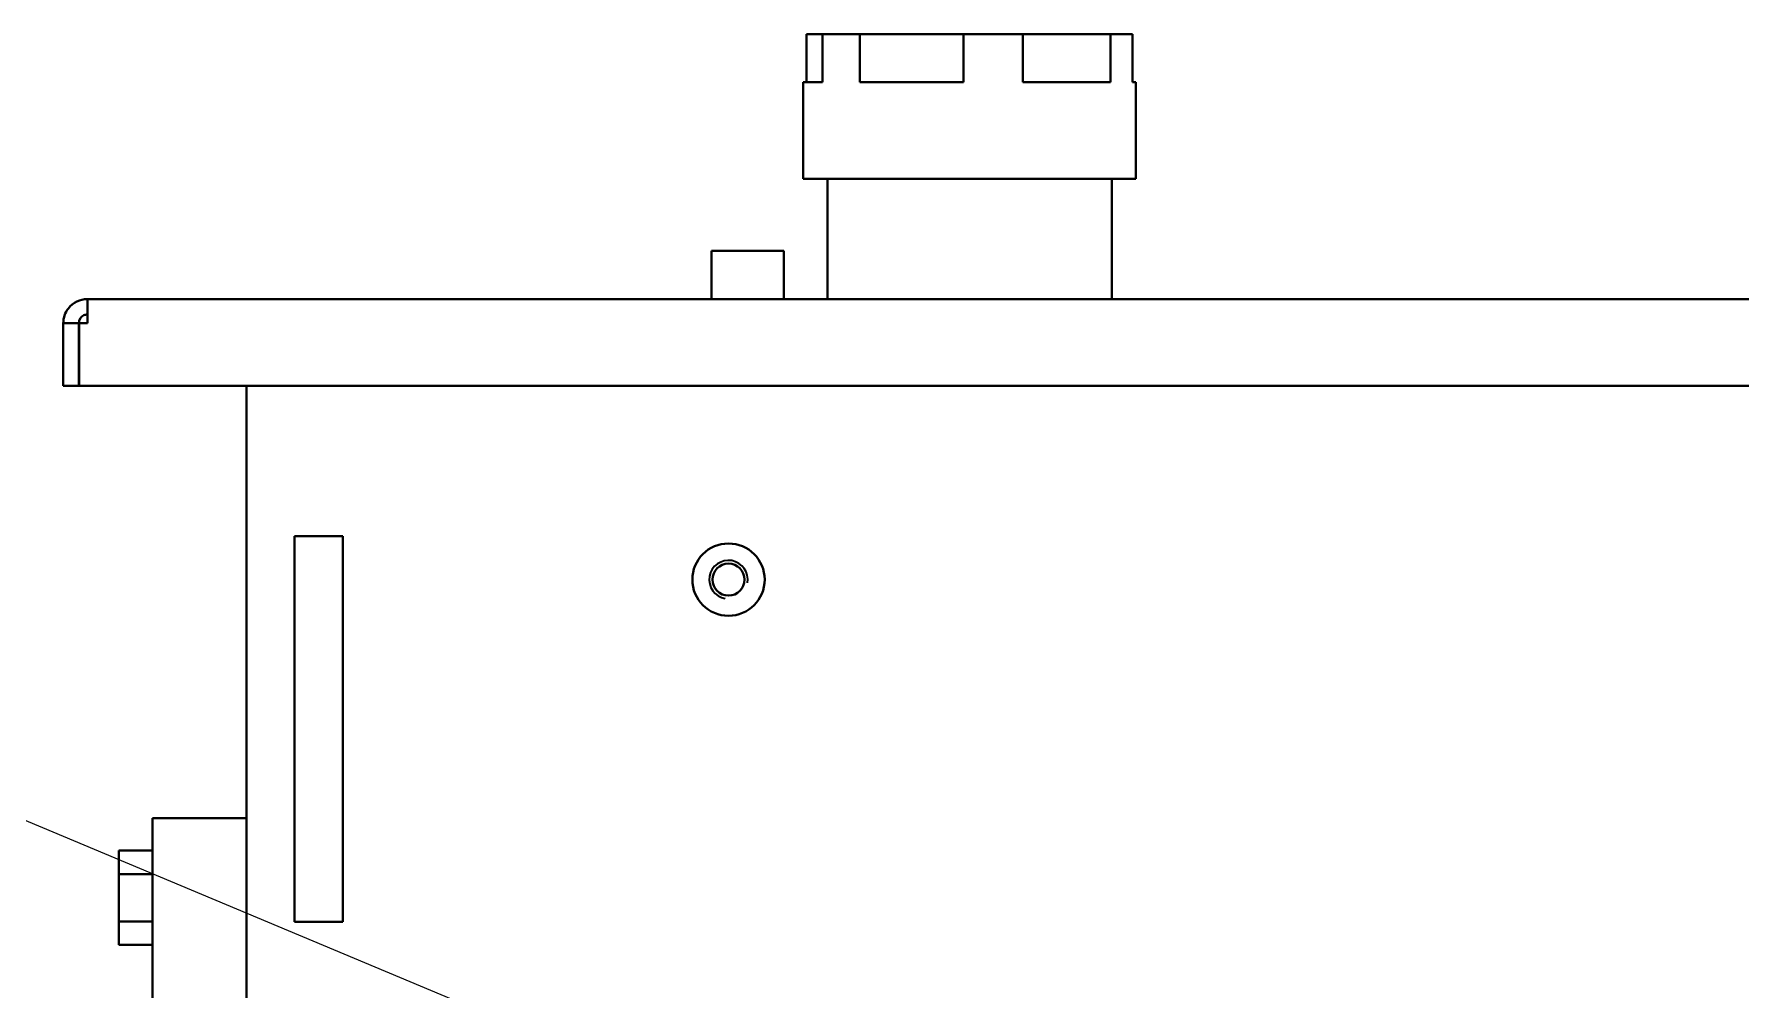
# Model space of a CAD drawing. Header units: millimetres. Extents: x 0 to 5887, y 0 to 4158.
# Drawn here: x 2861.6 to 3215.7, y 2056.1 to 2254.4 of the extents above; entities that cross this region are included whole.
import ezdxf

# ---------------------------------------------------------------- set-up
doc = ezdxf.new("R2010")
doc.units = ezdxf.units.MM
doc.header["$LTSCALE"] = 7
for name, color, linetype, lineweight in [('가시적인 것(ISO)', 3, 'Continuous', 40), ('가시적인 좁은 것(ISO)', 3, 'Continuous', 35), ('기호(ISO)', 5, 'Continuous', 25)]:
    doc.layers.add(name, color=color, linetype=linetype, lineweight=lineweight)

# ---------------------------------------------------------------- blocks, each defined once
blk = doc.blocks.new('품번기호8')
at = {"layer": '기호(ISO)', "color": 7}
blk.add_line((431.146, 289.27), (386.166, 308.125), dxfattribs=at)

msp = doc.modelspace()

# ---------------------------------------------------------------- linework, layer by layer
at = {"layer": '가시적인 것(ISO)'}
for p, q in [((3021.8456, 2254.3871), (3025.1827, 2254.3871)), ((3021.8456, 2244.3871), (3021.8456, 2254.3871)), ((3025.1827, 2254.3871), (3025.1827, 2244.3871)), ((3032.8968, 2254.3871), (3025.1827, 2254.3871)), ((3032.8968, 2254.3871), (3054.4059, 2254.3871)), ((3032.8968, 2244.3871), (3032.8968, 2254.3871)), ((3054.4059, 2254.3871), (3054.4059, 2244.3871)), ((3066.7259, 2254.3871), (3054.4059, 2254.3871)), ((3066.7259, 2254.3871), (3084.898, 2254.3871)), ((3066.7259, 2244.3871), (3066.7259, 2254.3871)), ((3084.898, 2254.3871), (3084.898, 2244.3871)), ((3089.5039, 2254.3871), (3084.898, 2254.3871)), ((3089.5039, 2244.3871), (3089.5039, 2254.3871)), ((3021.1748, 2244.3871), (3025.1827, 2244.3871)), ((3021.1748, 2224.3871), (3021.1748, 2244.3871)), ((3032.8968, 2244.3871), (3054.4059, 2244.3871)), ((3066.7259, 2244.3871), (3084.898, 2244.3871)), ((3089.5039, 2244.3871), (3090.1748, 2244.3871)), ((3090.1748, 2224.3871), (3090.1748, 2244.3871)), ((3021.1748, 2224.3871), (3090.1748, 2224.3871)), ((3026.1748, 2199.3871), (3026.1748, 2224.3871)), ((3085.1748, 2199.3871), (3085.1748, 2224.3871)), ((3017.1748, 2209.3871), (3002.1748, 2209.3871)), ((3002.1748, 2199.3871), (3002.1748, 2209.3871)), ((3017.1748, 2199.3871), (3017.1748, 2209.3871)), ((2872.6748, 2199.3871), (3628.6748, 2199.3871)), ((2870.8748, 2194.3871), (2867.6748, 2194.3871)), ((2867.6748, 2194.3871), (2867.6748, 2181.3871)), ((2870.8748, 2181.3871), (2870.8748, 2194.3871)), ((2872.6748, 2194.3871), (2870.9455, 2194.3871)), ((2870.9455, 2194.3871), (2870.9455, 2181.3871)), ((2867.6748, 2181.3871), (2870.8748, 2181.3871)), ((2870.9455, 2181.3871), (3630.4041, 2181.3871)), ((2905.6748, 1592.1871), (2905.6748, 2181.3871)), ((2915.6748, 2130.1871), (2915.6748, 2150.1871)), ((2925.6748, 2150.1871), (2915.6748, 2150.1871)), ((2925.6748, 2150.1871), (2925.6748, 2130.1871)), ((2915.6748, 2090.1871), (2915.6748, 2130.1871)), ((2925.6748, 2130.1871), (2925.6748, 2090.1871)), ((2886.1748, 2084.6871), (2886.1748, 2091.6871)), ((2905.6748, 2091.6871), (2886.1748, 2091.6871)), ((2915.6748, 2070.1871), (2915.6748, 2090.1871)), ((2925.6748, 2090.1871), (2925.6748, 2070.1871)), ((2886.1748, 2085.0021), (2879.1748, 2085.0021)), ((2879.1748, 2080.0946), (2879.1748, 2085.0021)), ((2886.1748, 1938.6871), (2886.1748, 2084.6871)), ((2886.1748, 2080.0946), (2879.1748, 2080.0946)), ((2879.1748, 2070.2796), (2879.1748, 2080.0946)), ((2886.1748, 2070.2796), (2879.1748, 2070.2796)), ((2879.1748, 2065.3722), (2879.1748, 2070.2796)), ((2915.6748, 2070.1871), (2925.6748, 2070.1871)), ((2886.1748, 2065.3722), (2879.1748, 2065.3722))]:
    msp.add_line(p, q, dxfattribs=at)
for radius in [7.5, 3.3235]:
    msp.add_circle((3005.6748, 2141.1871), radius, dxfattribs=at)
for points, knots in [([(2872.6748, 2199.3871), (2871.1693, 2199.3871), (2869.6799, 2198.6646), (2868.748, 2197.4823), (2868.0593, 2196.6086), (2867.6748, 2195.4997), (2867.6748, 2194.3871)], [0, 0, 0, 0, 0.57504459, 0.57504459, 0.57504459, 1, 1, 1, 1]), ([(2872.6748, 2199.3871), (2872.6748, 2199.0981), (2872.6748, 2198.6646), (2872.6748, 2197.4823), (2872.6748, 2197.0906), (2872.6748, 2196.6524), (2872.6748, 2196.1871)], [0, 0, 0, 0, 0.575044589, 0.575044589, 0.575044589, 0.76555338, 0.76555338, 0.76555338, 0.76555338]), ([(2870.8748, 2194.3871), (2870.8748, 2195.0868), (2871.3229, 2195.7663), (2871.9661, 2196.0417), (2872.1893, 2196.1373), (2872.432, 2196.1871), (2872.6748, 2196.1871)], [-1, -1, -1, -1, -0.25762063, -0.25762063, -0.25762063, 0, 0, 0, 0])]:
    msp.add_open_spline(points, degree=3, knots=knots, dxfattribs=at)
msp.add_open_spline([(2872.6748, 2196.1871), (2872.6748, 2195.6146), (2872.6748, 2195.0009), (2872.6748, 2194.3871)], degree=3, dxfattribs=at)
at = {"layer": '가시적인 좁은 것(ISO)'}
msp.add_arc((3005.6748, 2141.1871), 4, 350, 260, dxfattribs=at)

# ---------------------------------------------------------------- block references
at = {"layer": '기호(ISO)', "xscale": 7, "yscale": 7, "zscale": 7}
msp.add_blockref('품번기호8', (0, 0), dxfattribs=at)

doc.saveas('drawing.dxf')
